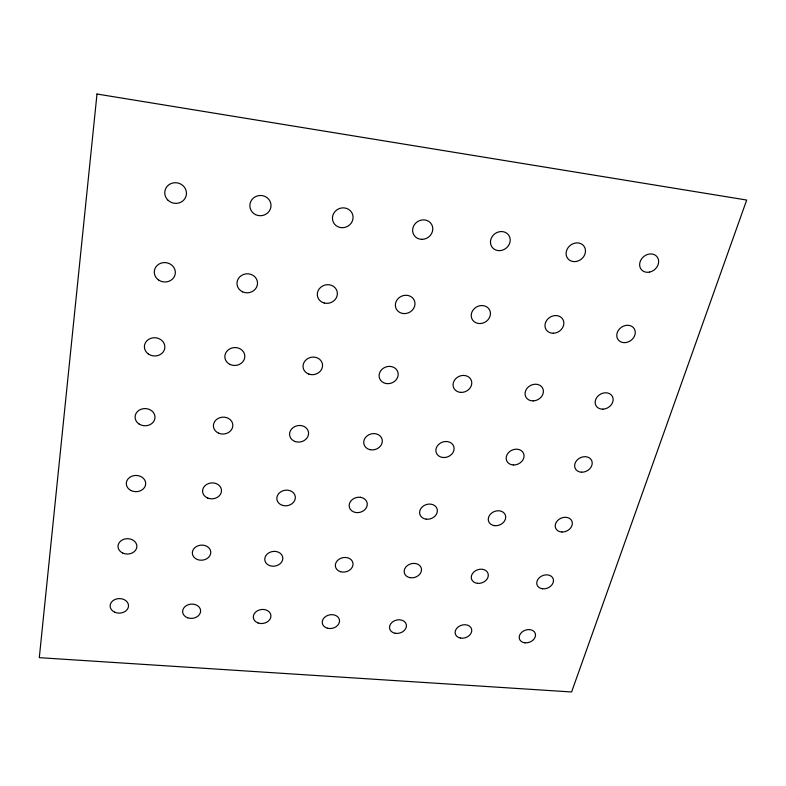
<?xml version="1.0" encoding="UTF-8"?>
<svg xmlns="http://www.w3.org/2000/svg" width="786" height="786" viewBox="0 0 786 786"><rect width="100%" height="100%" fill="white"/><g stroke="black" fill="none" stroke-linecap="round" stroke-linejoin="round"><path stroke-width="1.18" d="M96.992 94.025L39.3 657.666L571.599 691.975L746.7 200.047L96.992 94.025M114.658 612.176A9.206 7.271 -1.6 0 0 128.531 605.819A9.206 7.271 -1.6 0 0 114.785 599.58A9.206 7.271 -1.6 0 0 114.658 612.176M122.616 553A9.442 7.683 -0.9 0 0 136.882 546.408A9.442 7.683 -0.9 0 0 122.812 539.697A9.442 7.683 -0.9 0 0 122.616 553M131.026 490.523A9.697 8.115 0.1 0 0 145.685 483.685A9.697 8.115 0.1 0 0 131.282 476.463A9.697 8.115 0.1 0 0 131.026 490.523M139.063 424.008A9.963 8.607 1.4 0 0 154.94 418.26A9.963 8.607 1.4 0 0 141.146 409.221A9.963 8.607 1.4 0 0 139.063 424.008M148.456 354.064A10.257 9.127 3.4 0 0 164.805 348.11A10.257 9.127 3.4 0 0 150.647 338.393A10.257 9.127 3.4 0 0 148.456 354.064M158.408 279.875A10.552 9.697 6.8 0 0 175.258 273.715A10.552 9.697 6.8 0 0 160.747 263.251A10.552 9.697 6.8 0 0 158.408 279.875M168.135 200.361A10.886 10.306 14 0 0 186.164 195.704A10.886 10.306 14 0 0 172.517 183.059A10.886 10.306 14 0 0 168.135 200.361M187.638 617.786A9.019 7.143 -5.1 0 0 200.607 610.476A9.019 7.143 -5.1 0 0 186.626 605.456A9.019 7.143 -5.1 0 0 187.638 617.786M197.433 559.544A9.245 7.546 -5 0 0 210.776 551.929A9.245 7.546 -5 0 0 196.471 546.506A9.245 7.546 -5 0 0 197.433 559.544M207.779 498.098A9.481 7.968 -4.9 0 0 221.495 490.179A9.481 7.968 -4.9 0 0 206.856 484.314A9.481 7.968 -4.9 0 0 207.779 498.098M218.695 433.204A9.737 8.45 -4.8 0 0 232.833 424.941A9.737 8.45 -4.8 0 0 217.82 418.604A9.737 8.45 -4.8 0 0 218.695 433.204M230.249 364.547A10.002 8.951 -4.7 0 0 244.819 355.92A10.002 8.951 -4.7 0 0 229.433 349.063A10.002 8.951 -4.7 0 0 230.249 364.547M242.491 291.803A10.287 9.52 -4.8 0 0 257.523 282.783A10.287 9.52 -4.8 0 0 241.734 275.336A10.287 9.52 -4.8 0 0 242.491 291.803M255.489 214.588A10.591 10.13 -5.3 0 0 271.003 205.136A10.591 10.13 -5.3 0 0 254.802 197.06A10.591 10.13 -5.3 0 0 255.489 214.588M258.005 622.944A8.852 7.005 -8.6 0 0 270.934 615.723A8.852 7.005 -8.6 0 0 257.425 610.791A8.852 7.005 -8.6 0 0 258.005 622.944M269.529 565.566A9.078 7.398 -9.1 0 0 282.822 558.07A9.078 7.398 -9.1 0 0 269.018 552.745A9.078 7.398 -9.1 0 0 269.529 565.566M282.508 505.388A9.304 7.801 -9.8 0 0 295.281 496.526A9.304 7.801 -9.8 0 0 280.484 492.016A9.304 7.801 -9.8 0 0 282.508 505.388M295.349 441.594A9.56 8.263 -10.9 0 0 308.515 432.32A9.56 8.263 -10.9 0 0 293.355 427.417A9.56 8.263 -10.9 0 0 295.349 441.594M308.927 374.136A9.815 8.744 -12.7 0 0 322.506 364.439A9.815 8.744 -12.7 0 0 306.972 359.104A9.815 8.744 -12.7 0 0 308.927 374.136M324.225 303.023A10.11 9.275 -16.1 0 0 337.165 291.675A10.11 9.275 -16.1 0 0 320.629 287.362A10.11 9.275 -16.1 0 0 324.225 303.023M340.456 227.547A10.424 9.845 -23.4 0 0 352.629 214.46A10.424 9.845 -23.4 0 0 335.19 211.326A10.424 9.845 -23.4 0 0 340.456 227.547M327.408 628.211A8.715 6.858 -12 0 0 339.473 620.174A8.715 6.858 -12 0 0 325.768 616.42A8.715 6.858 -12 0 0 327.408 628.211M340.593 571.717A8.931 7.231 -13 0 0 353.002 563.336A8.931 7.231 -13 0 0 338.992 559.268A8.931 7.231 -13 0 0 340.593 571.717M360.469 497.283A9.167 7.624 -14.4 0 0 349.544 503.295A9.177 7.634 -14.4 0 0 355.96 512.541A9.177 7.634 -14.4 0 0 367.121 505.781A9.167 7.624 -14.4 0 0 360.469 497.283M369.96 449.671A9.412 8.056 -16.4 0 0 382.153 439.531A9.412 8.056 -16.4 0 0 366.905 436.053A9.412 8.056 -16.4 0 0 369.96 449.671M386.339 383.558A9.678 8.508 -19.4 0 0 397.824 371.965A9.678 8.508 -19.4 0 0 381.75 369.558A9.678 8.508 -19.4 0 0 386.339 383.558M403.68 313.575A9.982 9 -24.3 0 0 414.33 300.449A9.982 9 -24.3 0 0 397.51 299.26A9.982 9 -24.3 0 0 403.68 313.575M422.053 239.347A10.326 9.501 -32.1 0 0 431.75 224.639A10.326 9.501 -32.1 0 0 414.291 224.835A10.326 9.501 -32.1 0 0 422.053 239.347M395.122 633.28A8.597 6.71 -15.1 0 0 406.313 624.526A8.597 6.71 -15.1 0 0 392.479 621.972A8.597 6.71 -15.1 0 0 395.122 633.28M409.87 577.631A8.813 7.054 -16.5 0 0 421.394 568.494A8.813 7.054 -16.5 0 0 407.256 565.674A8.813 7.054 -16.5 0 0 409.87 577.631M426.218 519.182A9.049 7.428 -18.4 0 0 437.075 508.807A9.049 7.428 -18.4 0 0 422.18 506.97A9.049 7.428 -18.4 0 0 426.218 519.182M442.606 457.462A9.304 7.831 -20.9 0 0 453.817 446.586A9.304 7.831 -20.9 0 0 438.559 444.503A9.304 7.831 -20.9 0 0 442.606 457.462M460.783 392.391A9.579 8.253 -24.4 0 0 471.217 380.139A9.579 8.253 -24.4 0 0 455.251 379.196A9.579 8.253 -24.4 0 0 460.783 392.391M480 323.557A9.894 8.705 -29.4 0 0 489.55 309.871A9.894 8.705 -29.4 0 0 472.946 310.224A9.894 8.705 -29.4 0 0 480 323.557M500.358 250.596A10.257 9.157 -36.2 0 0 508.896 235.446A10.257 9.157 -36.2 0 0 491.771 237.244A10.257 9.157 -36.2 0 0 500.358 250.596M460.439 638.065A8.489 6.543 -17.9 0 0 471.669 629.419A8.489 6.543 -17.9 0 0 458.218 626.914A8.489 6.543 -17.9 0 0 460.439 638.065M477.446 583.34A8.715 6.878 -19.5 0 0 488.067 573.554A8.715 6.878 -19.5 0 0 473.86 571.972A8.715 6.878 -19.5 0 0 477.446 583.34M494.522 525.647A8.951 7.231 -21.7 0 0 505.477 515.429A8.951 7.231 -21.7 0 0 490.965 513.622A8.951 7.231 -21.7 0 0 494.522 525.647M513.356 464.968A9.216 7.605 -24.5 0 0 523.594 453.483A9.216 7.605 -24.5 0 0 508.375 452.775A9.216 7.605 -24.5 0 0 513.356 464.968M533.232 400.899A9.501 7.998 -28 0 0 542.635 388.137A9.501 7.998 -28 0 0 526.817 388.628A9.501 7.998 -28 0 0 533.232 400.899M553.324 333.235A9.825 8.41 -32.6 0 0 563.09 319.784A9.825 8.41 -32.6 0 0 546.85 320.157A9.825 8.41 -32.6 0 0 553.324 333.235M576.433 261.443A10.198 8.833 -38.3 0 0 583.851 245.998A10.198 8.833 -38.3 0 0 567.089 249.339A10.198 8.833 -38.3 0 0 576.433 261.443M524.96 642.83A8.4 6.386 -20.3 0 0 535.335 633.595A8.4 6.386 -20.3 0 0 521.786 632.229A8.4 6.386 -20.3 0 0 524.96 642.83M542.595 588.783A8.626 6.701 -22.1 0 0 553.295 579.135A8.626 6.701 -22.1 0 0 539.451 577.582A8.626 6.701 -22.1 0 0 542.595 588.783M561.931 532.014A8.862 7.025 -24.4 0 0 571.953 521.236A8.862 7.025 -24.4 0 0 557.441 520.696A8.862 7.025 -24.4 0 0 561.931 532.014M581.463 472.209A9.137 7.379 -27.2 0 0 591.838 460.901A9.137 7.379 -27.2 0 0 576.973 460.213A9.137 7.379 -27.2 0 0 581.463 472.209M602.911 409.172A9.432 7.742 -30.6 0 0 612.5 396.616A9.432 7.742 -30.6 0 0 597.026 397.117A9.432 7.742 -30.6 0 0 602.911 409.172M625.548 342.588A9.766 8.125 -34.7 0 0 634.263 328.735A9.766 8.125 -34.7 0 0 618.228 330.572A9.766 8.125 -34.7 0 0 625.548 342.588M649.482 272.123A10.149 8.508 -39.5 0 0 657.204 256.963A10.149 8.508 -39.5 0 0 640.728 260.264A10.149 8.508 -39.5 0 0 649.482 272.123"/></g></svg>
